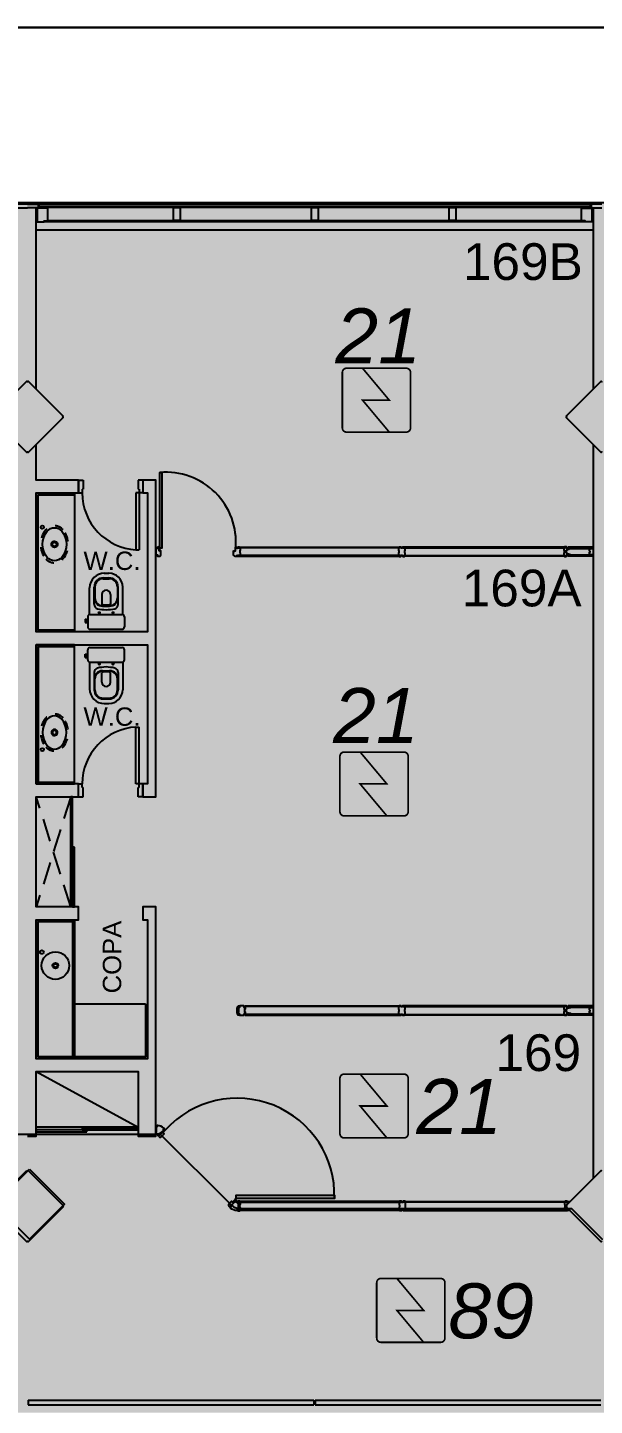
# Model space of a CAD drawing. Header units: metres. Extents: x -331 to 2982, y 362 to 2539.
# Drawn here: x 784.12 to 790.29, y 1624.64 to 1639.66 of the extents above; entities that cross this region are included whole.
import ezdxf

# ---------------------------------------------------------------- set-up
doc = ezdxf.new("R2010")
doc.units = ezdxf.units.M
for name, pattern in [('DASHED2', [0.375, 0.25, -0.125]), ('XR_BL2_3 PAV$0$CONTINUOUS', [0]), ('XR_BL2_3 PAV$0$HIDDEN', [0.375, 0.25, -0.125])]:
    doc.linetypes.add(name, pattern=pattern)
doc.layers.get('0').update_dxf_attribs({"color": 251})
doc.layers.add('_corredores', color=251, linetype='Continuous', plot=False)
doc.layers.add('_salas', color=251, linetype='Continuous', plot=False)
for name, color, linetype in [('ALV', 251, 'Continuous'), ('CX', 251, 'Continuous'), ('DET. FUMAÇA', 1, 'Continuous'), ('Detector_antigo', 84, 'Continuous'), ('Div', 251, 'Continuous'), ('Est', 251, 'Continuous'), ('Mob', 251, 'Continuous'), ('Proj', 251, 'DASHED2'), ('Texto_Salas', 251, 'Continuous'), ('vid', 251, 'Continuous')]:
    doc.layers.add(name, color=color, linetype=linetype)
doc.layers.add('Botoeira_antiga', color=74, linetype='Continuous', lineweight=30)
doc.styles.add('ARIAL', font='arial.ttf')
doc.styles.add('X3G_ENTITY_1416BAE9', font='arial.ttf', dxfattribs={"height": 0.6})
doc.styles.add('X3G_ENTITY_14227929', font='arial.ttf', dxfattribs={"height": 0.4})
doc.styles.add('X3G_ENTITY_1422792A', font='arial.ttf', dxfattribs={"height": 0.4})
doc.styles.add('X3G_ENTITY_1422792B', font='arial.ttf', dxfattribs={"height": 0.4})

# ---------------------------------------------------------------- blocks, each defined once
blk = doc.blocks.new('Detector de fumaça')
at = {"layer": 'DET. FUMAÇA', "linetype": 'Continuous', "lineweight": 15, "const_width": 0.0187}
blk.add_lwpolyline([(774.599, 539.816), (775.249, 539.816, -0.414214), (775.296, 539.769), (775.296, 539.167, -0.414214), (775.249, 539.12), (774.599, 539.12, -0.414214), (774.553, 539.167), (774.553, 539.769, -0.414214)], format="xyb", close=True, dxfattribs=at)
blk.add_lwpolyline([(774.773, 539.816), (775.064, 539.468), (774.773, 539.468), (775.064, 539.12)], dxfattribs=at)

msp = doc.modelspace()

# ---------------------------------------------------------------- hatches: boundary and pattern name
at = {"layer": '_corredores', "transparency": 33554508}
h = msp.add_hatch(color=256, dxfattribs=at)
h.dxf.hatch_style = 1
h.paths.add_polyline_path([(849.579, 1608.941), (849.579, 1612.216), (852.229, 1612.216), (852.229, 1614.651), (851.629, 1614.651), (851.629, 1624.564), (870.399, 1624.564), (870.399, 1626.4), (870.209, 1626.4), (870.209, 1626.597), (870.023, 1626.784), (866.324, 1626.785), (866.308, 1626.751), (866.204, 1626.834), (865.442, 1627.594), (864.014, 1627.594), (862.586, 1627.594), (861.776, 1626.785), (861.74, 1626.785), (861.736, 1626.784), (861.723, 1626.783), (861.705, 1626.783), (858.111, 1626.785), (857.764, 1626.438), (857.417, 1626.785), (853.824, 1626.785), (853.808, 1626.751), (853.704, 1626.834), (852.942, 1627.594), (851.514, 1627.594), (849.768, 1627.594), (849.768, 1626.834), (849.628, 1626.834), (849.628, 1629.914), (841.254, 1629.914), (841.254, 1628.074), (840.494, 1628.074), (840.494, 1627.116), (840.776, 1626.834), (840.394, 1626.452), (840.062, 1626.785), (836.454, 1626.785), (836.439, 1626.751), (836.334, 1626.834), (835.573, 1627.594), (834.144, 1627.594), (832.716, 1627.594), (831.906, 1626.785), (831.87, 1626.785), (831.867, 1626.784), (831.853, 1626.783), (831.835, 1626.783), (828.241, 1626.785), (827.894, 1626.438), (827.548, 1626.785), (823.954, 1626.785), (823.938, 1626.751), (823.834, 1626.834), (823.072, 1627.594), (821.644, 1627.594), (820.215, 1627.594), (819.405, 1626.785), (819.37, 1626.785), (819.366, 1626.784), (819.353, 1626.783), (819.335, 1626.783), (815.741, 1626.785), (815.394, 1626.438), (815.047, 1626.785), (811.454, 1626.785), (811.438, 1626.751), (811.334, 1626.834), (810.572, 1627.594), (809.144, 1627.594), (807.715, 1627.594), (806.906, 1626.785), (806.87, 1626.785), (806.866, 1626.784), (806.853, 1626.783), (806.835, 1626.783), (803.241, 1626.785), (802.894, 1626.438), (802.547, 1626.785), (798.954, 1626.785), (798.938, 1626.751), (798.834, 1626.834), (798.072, 1627.594), (796.644, 1627.594), (795.215, 1627.594), (794.406, 1626.785), (794.37, 1626.785), (794.366, 1626.784), (794.353, 1626.783), (794.335, 1626.783), (790.741, 1626.785), (790.394, 1626.438), (790.047, 1626.785), (786.454, 1626.785), (786.438, 1626.751), (786.334, 1626.834), (785.572, 1627.594), (784.144, 1627.594), (782.716, 1627.594), (781.906, 1626.785), (781.87, 1626.785), (781.866, 1626.784), (781.853, 1626.783), (781.835, 1626.783), (778.241, 1626.785), (777.894, 1626.438), (777.547, 1626.785), (773.954, 1626.785), (773.938, 1626.751), (773.834, 1626.834), (773.072, 1627.594), (771.644, 1627.594), (770.216, 1627.594), (769.406, 1626.785), (769.37, 1626.785), (769.367, 1626.784), (769.353, 1626.783), (769.335, 1626.783), (765.635, 1626.784), (765.449, 1626.597), (765.449, 1626.4), (765.259, 1626.4), (765.259, 1624.564), (770.104, 1624.564), (770.104, 1614.651), (770.414, 1614.651), (770.414, 1605.531), (765.029, 1605.531), (765.029, 1610.831), (763.829, 1610.831), (763.829, 1605.531), (755.929, 1605.531), (755.929, 1610.831), (754.829, 1610.831), (754.829, 1605.531), (746.079, 1605.531), (746.079, 1601.916), (748.449, 1601.916), (748.449, 1603.616), (748.049, 1603.616), (748.049, 1603.816), (754.474, 1603.816), (754.474, 1603.616), (754.149, 1603.616), (754.149, 1601.916), (754.474, 1601.916), (754.474, 1601.716), (754.474, 1601.191), (757.974, 1601.191), (757.974, 1603.591), (757.974, 1603.791), (768.029, 1603.791), (768.029, 1603.771), (768.834, 1603.771), (768.834, 1595.811), (768.004, 1595.811), (768.004, 1595.791), (762.364, 1595.791), (762.364, 1590.581), (754.174, 1590.581), (754.174, 1593.066), (752.499, 1593.066), (752.499, 1560.541), (752.299, 1560.541), (752.299, 1561.441), (751.199, 1561.441), (751.199, 1558.116), (752.299, 1558.116), (752.299, 1559.116), (752.499, 1559.116), (752.499, 1557.116), (755.419, 1557.116), (755.419, 1558.966), (753.924, 1558.966), (753.924, 1563.441), (754.189, 1563.441), (754.189, 1587.651), (760.824, 1587.651), (760.824, 1587.741), (768.929, 1587.741), (768.929, 1563.841), (770.329, 1563.841), (770.329, 1587.741), (771.929, 1587.741), (773.029, 1587.741), (775.879, 1587.741), (775.879, 1586.641), (777.179, 1586.641), (777.179, 1587.741), (788.779, 1587.741), (788.779, 1586.641), (790.079, 1586.641), (790.079, 1587.741), (802.329, 1587.741), (804.029, 1587.741), (844.979, 1587.741), (844.979, 1587.916), (845.279, 1587.916), (845.279, 1587.563), (845.279, 1563.241), (806.429, 1563.241), (806.429, 1563.441), (806.629, 1563.441), (806.629, 1565.791), (806.229, 1565.791), (806.229, 1585.191), (806.629, 1585.191), (806.629, 1587.541), (803.039, 1587.541), (803.039, 1576.841), (798.689, 1576.841), (796.094, 1576.841, -0.496898), (794.36, 1575.527), (793.559, 1573.063), (798.509, 1571.449), (798.509, 1560.721), (794.829, 1560.721), (794.829, 1560.541), (794.829, 1557.551), (801.129, 1557.551), (801.129, 1556.451), (802.329, 1556.451), (802.329, 1557.551), (805.229, 1557.551), (805.229, 1556.451), (806.429, 1556.451), (806.429, 1560.691), (845.279, 1560.691), (845.279, 1555.997), (846.404, 1555.997), (846.404, 1556.891), (846.054, 1556.891), (846.054, 1556.991), (846.454, 1556.991), (846.454, 1560.691), (849.204, 1560.691), (849.204, 1556.991), (849.604, 1556.991), (849.604, 1556.891), (849.254, 1556.891), (849.254, 1555.997), (850.479, 1555.997), (850.479, 1563.241), (849.579, 1563.241), (849.579, 1572.291), (849.579, 1575.941), (849.579, 1587.563), (849.579, 1588.141), (849.679, 1588.141), (849.679, 1587.991), (866.719, 1587.991), (870.339, 1587.991), (870.339, 1595.791), (866.429, 1595.791), (866.429, 1595.721), (852.429, 1595.721), (852.429, 1590.391), (849.579, 1590.391)])
h.paths.add_polyline_path([(845.139, 1595.841), (845.279, 1595.841), (845.279, 1590.341), (839.679, 1590.341), (775.879, 1590.341), (773.004, 1590.341), (773.004, 1595.811), (771.774, 1595.811), (771.774, 1603.766), (773.119, 1603.766), (773.119, 1603.821), (845.139, 1603.821)], flags=16)
h.paths.add_polyline_path([(846.026, 1605.531), (845.019, 1605.531), (845.019, 1609.931), (845.029, 1610.831), (843.829, 1610.831), (843.829, 1605.531), (835.029, 1605.531), (835.029, 1610.831), (833.829, 1610.831), (833.829, 1605.531), (825.029, 1605.531), (825.029, 1610.831), (823.829, 1610.831), (823.829, 1605.531), (815.029, 1605.531), (815.029, 1610.831), (813.829, 1610.831), (813.829, 1605.531), (805.029, 1605.531), (805.029, 1610.831), (803.829, 1610.831), (803.829, 1605.531), (795.029, 1605.531), (795.029, 1610.831), (793.829, 1610.831), (793.829, 1605.531), (785.029, 1605.531), (785.029, 1610.831), (783.829, 1610.831), (783.829, 1605.531), (775.029, 1605.531), (775.029, 1610.831), (773.999, 1610.831), (773.999, 1605.531), (773.214, 1605.531), (773.214, 1614.651), (773.144, 1614.651), (773.144, 1620.131), (775.164, 1620.131), (775.164, 1622.051), (773.644, 1622.051), (773.644, 1621.631), (773.184, 1621.631), (773.184, 1624.564), (845.949, 1624.563), (845.949, 1621.631), (845.489, 1621.631), (845.489, 1622.051), (843.989, 1622.051), (843.989, 1621.631), (843.969, 1620.131), (845.949, 1620.131), (845.949, 1614.651), (846.026, 1614.651)], flags=16)
h.paths.add_polyline_path([(865.19, 1593.806, -2.788173), (864.407, 1590.628), (864.569, 1590.706), (864.758, 1590.381), (866.058, 1591.278, -0.450063), (866.35, 1592.463), (865.616, 1593.862), (865.298, 1593.662)], flags=16)
h.paths.add_polyline_path([(845.264, 1626.452), (844.882, 1626.834), (845.264, 1627.216), (845.646, 1626.834)], flags=16)
h.paths.add_polyline_path([(851.514, 1626.452), (851.132, 1626.834), (851.514, 1627.216), (851.896, 1626.834)], flags=16)
h.paths.add_polyline_path([(834.144, 1626.452), (833.762, 1626.834), (834.144, 1627.216), (834.526, 1626.834)], flags=16)
h.paths.add_polyline_path([(864.014, 1626.452), (863.632, 1626.834), (864.014, 1627.216), (864.396, 1626.834)], flags=16)
h.paths.add_polyline_path([(821.644, 1626.452), (821.262, 1626.834), (821.644, 1627.216), (822.026, 1626.834)], flags=16)
h.paths.add_polyline_path([(809.526, 1626.834), (809.144, 1626.452), (808.762, 1626.834), (809.144, 1627.216)], flags=16)
h.paths.add_polyline_path([(797.026, 1626.834), (796.644, 1626.452), (796.262, 1626.834), (796.644, 1627.216)], flags=16)
h.paths.add_polyline_path([(784.526, 1626.834), (784.144, 1626.452), (783.762, 1626.834), (784.144, 1627.216)], flags=16)
h.paths.add_polyline_path([(772.026, 1626.834), (771.644, 1626.452), (771.262, 1626.834), (771.644, 1627.216)], flags=16)
h.paths.add_polyline_path([(767.575, 1593.944), (767.428, 1593.841), (767.223, 1594.085), (766.329, 1593.191, -0.414214), (766.329, 1592.392), (767.223, 1591.497), (767.428, 1591.741), (767.575, 1591.638, -3.171595)], flags=16)
at = {"layer": '_salas', "transparency": 33554559}
h = msp.add_hatch(color=256, dxfattribs=at)
h.dxf.hatch_style = 1
h.paths.add_polyline_path([(870.379, 1637.729), (851.629, 1637.729), (851.629, 1639.284), (851.299, 1639.284), (851.299, 1637.729), (840.564, 1637.729), (840.564, 1639.284), (840.234, 1639.284), (840.234, 1637.729), (765.239, 1637.729), (765.239, 1626.38), (765.429, 1626.38), (765.429, 1626.577), (765.615, 1626.764), (769.35, 1626.765), (769.383, 1626.773), (769.434, 1626.814), (770.192, 1627.57), (770.205, 1627.583), (770.229, 1627.574), (771.624, 1627.574), (773.019, 1627.574), (773.043, 1627.583), (773.056, 1627.57), (773.814, 1626.814), (773.866, 1626.773), (773.898, 1626.765), (777.527, 1626.765), (777.867, 1626.425), (777.881, 1626.425), (778.221, 1626.765), (781.85, 1626.765), (781.882, 1626.773), (781.934, 1626.814), (782.692, 1627.57), (782.705, 1627.583), (782.729, 1627.574), (784.124, 1627.574), (785.519, 1627.574), (785.543, 1627.583), (785.556, 1627.57), (786.314, 1626.814), (786.365, 1626.773), (786.398, 1626.765), (790.027, 1626.765), (790.367, 1626.425), (790.374, 1626.432), (790.721, 1626.765), (794.35, 1626.765), (794.382, 1626.773), (794.434, 1626.814), (795.191, 1627.57), (795.205, 1627.583), (795.229, 1627.574), (796.624, 1627.574), (798.019, 1627.574), (798.043, 1627.583), (798.056, 1627.57), (798.814, 1626.814), (798.865, 1626.773), (798.898, 1626.765), (802.527, 1626.765), (802.867, 1626.425), (802.874, 1626.432), (803.221, 1626.765), (806.85, 1626.765), (806.882, 1626.773), (806.934, 1626.814), (807.691, 1627.57), (807.705, 1627.583), (807.729, 1627.574), (809.124, 1627.574), (810.519, 1627.574), (810.543, 1627.583), (810.556, 1627.57), (811.314, 1626.814), (811.365, 1626.773), (811.398, 1626.765), (815.027, 1626.765), (815.367, 1626.425), (815.374, 1626.432), (815.721, 1626.765), (819.35, 1626.765), (819.382, 1626.773), (819.434, 1626.814), (820.191, 1627.57), (820.204, 1627.583), (820.229, 1627.574), (821.624, 1627.574), (823.019, 1627.574), (823.043, 1627.583), (823.056, 1627.57), (823.814, 1626.814), (823.865, 1626.773), (823.898, 1626.765), (827.528, 1626.765), (827.867, 1626.425), (827.874, 1626.432), (828.221, 1626.765), (831.85, 1626.765), (831.883, 1626.773), (831.935, 1626.814), (832.692, 1627.57), (832.705, 1627.583), (832.729, 1627.574), (834.124, 1627.574), (835.519, 1627.574), (835.544, 1627.583), (835.557, 1627.57), (836.314, 1626.814), (836.366, 1626.773), (836.398, 1626.765), (840.042, 1626.765), (840.374, 1626.432), (840.756, 1626.814), (840.474, 1627.096), (840.474, 1628.054), (841.234, 1628.054), (841.234, 1629.894), (849.608, 1629.894), (849.608, 1626.814), (849.748, 1626.814), (849.748, 1627.574), (851.494, 1627.574), (852.889, 1627.574), (852.913, 1627.583), (852.926, 1627.57), (853.684, 1626.814), (853.736, 1626.773), (853.768, 1626.765), (857.397, 1626.765), (857.737, 1626.425), (857.744, 1626.432), (858.091, 1626.765), (861.72, 1626.765), (861.752, 1626.773), (861.804, 1626.814), (862.562, 1627.57), (862.575, 1627.583), (862.599, 1627.574), (863.994, 1627.574), (865.389, 1627.574), (865.413, 1627.583), (865.426, 1627.57), (866.184, 1626.814), (866.235, 1626.773), (866.268, 1626.765), (870.003, 1626.764), (870.189, 1626.577), (870.189, 1626.38), (870.379, 1626.38), (870.379, 1626.38)])
h = msp.add_hatch(color=256, dxfattribs=at)
h.dxf.hatch_style = 1
h.paths.add_polyline_path([(870.399, 1637.749), (851.649, 1637.749), (851.649, 1639.304), (851.319, 1639.304), (851.319, 1637.749), (840.584, 1637.749), (840.584, 1639.304), (840.254, 1639.304), (840.254, 1637.749), (765.259, 1637.749), (765.259, 1626.4), (765.449, 1626.4), (765.449, 1626.597), (765.635, 1626.784), (769.37, 1626.785), (769.403, 1626.793), (769.454, 1626.834), (770.212, 1627.59), (770.225, 1627.603), (770.249, 1627.594), (771.644, 1627.594), (773.039, 1627.594), (773.063, 1627.603), (773.076, 1627.59), (773.834, 1626.834), (773.886, 1626.793), (773.918, 1626.785), (777.547, 1626.785), (777.887, 1626.445), (777.894, 1626.452), (778.241, 1626.785), (781.87, 1626.785), (781.902, 1626.793), (781.954, 1626.834), (782.712, 1627.59), (782.725, 1627.603), (782.749, 1627.594), (784.144, 1627.594), (785.539, 1627.594), (785.563, 1627.603), (785.576, 1627.59), (786.334, 1626.834), (786.385, 1626.793), (786.418, 1626.785), (790.047, 1626.785), (790.387, 1626.445), (790.394, 1626.452), (790.741, 1626.785), (794.37, 1626.785), (794.402, 1626.793), (794.454, 1626.834), (795.211, 1627.59), (795.225, 1627.603), (795.249, 1627.594), (796.644, 1627.594), (798.039, 1627.594), (798.063, 1627.603), (798.076, 1627.59), (798.834, 1626.834), (798.885, 1626.793), (798.918, 1626.785), (802.547, 1626.785), (802.887, 1626.445), (802.894, 1626.452), (803.241, 1626.785), (806.87, 1626.785), (806.902, 1626.793), (806.954, 1626.834), (807.711, 1627.59), (807.725, 1627.603), (807.749, 1627.594), (809.144, 1627.594), (810.539, 1627.594), (810.563, 1627.603), (810.576, 1627.59), (811.334, 1626.834), (811.385, 1626.793), (811.418, 1626.785), (815.047, 1626.785), (815.387, 1626.445), (815.394, 1626.452), (815.741, 1626.785), (819.37, 1626.785), (819.402, 1626.793), (819.454, 1626.834), (820.211, 1627.59), (820.224, 1627.603), (820.249, 1627.594), (821.644, 1627.594), (823.039, 1627.594), (823.063, 1627.603), (823.076, 1627.59), (823.834, 1626.834), (823.885, 1626.793), (823.918, 1626.785), (827.548, 1626.785), (827.887, 1626.445), (827.894, 1626.452), (828.241, 1626.785), (831.87, 1626.785), (831.903, 1626.793), (831.955, 1626.834), (832.712, 1627.59), (832.725, 1627.603), (832.749, 1627.594), (834.144, 1627.594), (835.539, 1627.594), (835.564, 1627.603), (835.577, 1627.59), (836.334, 1626.834), (836.386, 1626.793), (836.418, 1626.785), (840.062, 1626.785), (840.394, 1626.452), (840.776, 1626.834), (840.494, 1627.116), (840.494, 1628.074), (841.254, 1628.074), (841.254, 1629.914), (849.628, 1629.914), (849.628, 1626.834), (849.768, 1626.834), (849.768, 1627.594), (851.514, 1627.594), (852.909, 1627.594), (852.933, 1627.603), (852.946, 1627.59), (853.704, 1626.834), (853.756, 1626.793), (853.788, 1626.785), (857.417, 1626.785), (857.757, 1626.445), (857.764, 1626.452), (858.111, 1626.785), (861.74, 1626.785), (861.772, 1626.793), (861.824, 1626.834), (862.582, 1627.59), (862.595, 1627.603), (862.619, 1627.594), (864.014, 1627.594), (865.409, 1627.594), (865.433, 1627.603), (865.446, 1627.59), (866.204, 1626.834), (866.255, 1626.793), (866.288, 1626.785), (870.023, 1626.784), (870.209, 1626.597), (870.209, 1626.4), (870.399, 1626.4), (870.399, 1626.4)])
h = msp.add_hatch(color=256, dxfattribs=at)
h.dxf.hatch_style = 1
h.paths.add_polyline_path([(771.624, 1626.432), (772.006, 1626.814), (771.624, 1627.196), (771.242, 1626.814)])
h.paths.add_polyline_path([(784.506, 1626.814), (784.124, 1627.196), (783.742, 1626.814), (784.124, 1626.432)])
h = msp.add_hatch(color=256, dxfattribs=at)
h.dxf.hatch_style = 1
h.paths.add_polyline_path([(771.644, 1626.452), (772.026, 1626.834), (771.644, 1627.216), (771.262, 1626.834)])
h.paths.add_polyline_path([(784.526, 1626.834), (784.144, 1627.216), (783.762, 1626.834), (784.144, 1626.452)])

# ---------------------------------------------------------------- linework, layer by layer
at = {"color": 251, "true_color": 0x606060}
for points in [[(765.259, 1637.749), (840.254, 1637.749)], [(790.387, 1626.445), (790.047, 1626.785), (786.454, 1626.785), (786.453, 1626.783), (786.435, 1626.783), (786.421, 1626.784), (786.385, 1626.793), (786.334, 1626.834), (785.576, 1627.59), (785.563, 1627.603), (785.539, 1627.594), (784.144, 1627.594), (782.749, 1627.594)]]:
    msp.add_lwpolyline(points, dxfattribs=at)
at = {"color": 251}
msp.add_lwpolyline([(784.144, 1627.216), (784.526, 1626.834), (784.144, 1626.452), (783.762, 1626.834)], close=True, dxfattribs=at)
msp.add_lwpolyline([(784.144, 1627.216), (784.526, 1626.834), (784.144, 1626.452), (783.762, 1626.834)], close=True, dxfattribs=at)
at = {"layer": 'ALV'}
for p, q in [((790.279, 1637.689), (790.279, 1635.715)), ((790.279, 1635.113), (790.279, 1627.115))]:
    msp.add_line(p, q, dxfattribs=at)
for points in [[(784.219, 1635.715), (784.219, 1637.689), (784.124, 1637.689)], [(784.124, 1627.574), (784.219, 1627.574), (784.219, 1628.279), (785.329, 1628.279), (785.329, 1627.574), (785.519, 1627.574), (785.519, 1630.074), (785.379, 1630.074), (785.379, 1629.934), (785.429, 1629.934), (785.429, 1628.419), (784.219, 1628.419), (784.219, 1629.934), (784.679, 1629.934), (784.679, 1630.074), (784.219, 1630.074), (784.219, 1631.274), (784.679, 1631.274), (784.679, 1631.414), (784.219, 1631.414), (784.219, 1632.929), (785.429, 1632.929), (785.429, 1631.414), (785.379, 1631.414), (785.379, 1631.274), (785.519, 1631.274), (785.519, 1634.724), (785.379, 1634.724), (785.379, 1634.584), (785.429, 1634.584), (785.429, 1633.069), (784.219, 1633.069), (784.219, 1634.584), (784.679, 1634.584), (784.679, 1634.724), (784.219, 1634.724), (784.219, 1635.113)]]:
    msp.add_lwpolyline(points, dxfattribs=at)
at = {"layer": 'Botoeira_antiga'}
msp.add_lwpolyline([(873.426, 1619.615), (873.438, 1638.755, 0.414214), (872.538, 1639.655), (763.393, 1639.655, 0.414214), (762.493, 1638.755), (762.48, 1619.615, 0.414214), (763.38, 1618.715), (872.526, 1618.715, 0.414214)], format="xyb", close=True, dxfattribs=at)
at = {"layer": 'CX', "linetype": 'ByBlock', "ltscale": 0.1}
for p, q in [((784.124, 1637.729), (784.009, 1637.729)), ((784.124, 1637.729), (784.239, 1637.729)), ((784.239, 1637.729), (784.239, 1637.689)), ((784.239, 1637.714), (784.259, 1637.714)), ((784.259, 1637.714), (784.259, 1637.688)), ((790.259, 1637.714), (790.239, 1637.714)), ((790.239, 1637.714), (790.239, 1637.688)), ((790.374, 1637.729), (790.259, 1637.729)), ((790.259, 1637.729), (790.259, 1637.689)), ((784.009, 1637.689), (784.124, 1637.689)), ((784.239, 1637.689), (784.124, 1637.689)), ((790.259, 1637.689), (790.374, 1637.689))]:
    msp.add_line(p, q, dxfattribs=at)
at = {"layer": 'CX', "color": 251, "true_color": 0x606060}
for p, q in [((784.239, 1637.729), (790.259, 1637.729)), ((790.279, 1637.449), (784.219, 1637.449))]:
    msp.add_line(p, q, dxfattribs=at)
at = {"layer": 'CX'}
for p, q in [((784.229, 1637.685), (784.229, 1637.539)), ((784.229, 1637.539), (784.229, 1637.685)), ((790.269, 1637.539), (790.269, 1637.685)), ((790.269, 1637.685), (790.269, 1637.539)), ((784.679, 1634.724), (784.729, 1634.724)), ((784.679, 1634.724), (784.679, 1634.584)), ((784.729, 1634.724), (784.729, 1634.624)), ((785.379, 1634.724), (785.329, 1634.724)), ((785.329, 1634.724), (785.329, 1634.624)), ((785.379, 1634.724), (785.379, 1634.584)), ((784.679, 1634.584), (784.719, 1634.584)), ((784.719, 1634.624), (784.719, 1634.584)), ((784.719, 1634.624), (784.729, 1634.624)), ((785.339, 1634.584), (785.304, 1634.584)), ((785.304, 1634.584), (785.304, 1633.965)), ((785.339, 1634.624), (785.329, 1634.624)), ((785.339, 1634.624), (785.339, 1634.584)), ((785.379, 1634.584), (785.339, 1634.584)), ((785.339, 1634.584), (785.339, 1633.965)), ((785.304, 1633.965), (785.339, 1633.965)), ((785.304, 1631.414), (785.304, 1632.033)), ((785.304, 1632.033), (785.339, 1632.033)), ((785.339, 1631.414), (785.339, 1632.033)), ((784.679, 1631.274), (784.679, 1631.414)), ((784.679, 1631.414), (784.719, 1631.414)), ((784.719, 1631.374), (784.719, 1631.414)), ((785.339, 1631.414), (785.304, 1631.414)), ((785.339, 1631.374), (785.339, 1631.414)), ((785.379, 1631.414), (785.339, 1631.414)), ((785.379, 1631.274), (785.379, 1631.414)), ((784.679, 1631.274), (784.729, 1631.274)), ((784.719, 1631.374), (784.729, 1631.374)), ((784.729, 1631.274), (784.729, 1631.374)), ((785.329, 1631.274), (785.329, 1631.374)), ((785.339, 1631.374), (785.329, 1631.374)), ((785.379, 1631.274), (785.329, 1631.274))]:
    msp.add_line(p, q, dxfattribs=at)
for points in [[(784.344, 1637.688), (784.265, 1637.688), (784.229, 1637.688), (784.229, 1637.539), (784.259, 1637.539), (784.259, 1637.54), (784.304, 1637.54), (784.304, 1637.55), (784.344, 1637.55)], [(785.789, 1637.689), (785.709, 1637.689), (785.709, 1637.555), (785.789, 1637.555)], [(787.289, 1637.689), (787.209, 1637.689), (787.209, 1637.555), (787.289, 1637.555)], [(788.789, 1637.689), (788.709, 1637.689), (788.709, 1637.555), (788.789, 1637.555)], [(790.154, 1637.688), (790.233, 1637.688), (790.269, 1637.688), (790.269, 1637.539), (790.239, 1637.539), (790.239, 1637.54), (790.194, 1637.54), (790.194, 1637.55), (790.154, 1637.55)], [(785.584, 1634.808), (785.584, 1633.983), (785.564, 1633.983), (785.564, 1634.808)], [(784.769, 1627.624), (784.769, 1627.644), (784.219, 1627.644), (784.219, 1627.624)], [(785.329, 1627.644), (785.329, 1627.664), (784.719, 1627.664), (784.719, 1627.644)], [(786.394, 1626.895), (786.394, 1626.933), (787.464, 1626.933), (787.464, 1626.895)]]:
    msp.add_lwpolyline(points, close=True, dxfattribs=at)
at = {"layer": 'CX', "linetype": 'Continuous'}
msp.add_lwpolyline([(785.556, 1633.992, 0.414214), (785.554, 1633.994), (785.542, 1633.994, 0.414214), (785.537, 1633.989), (785.537, 1633.979), (785.519, 1633.979), (785.519, 1633.913), (785.519, 1633.909), (785.537, 1633.909), (785.537, 1633.899, 0.422579), (785.541, 1633.894), (785.56, 1633.894, 0.414214), (785.576, 1633.911), (785.576, 1633.951, 0.414214), (785.574, 1633.953), (785.567, 1633.953), (785.568, 1633.951), (785.562, 1633.951), (785.564, 1633.953), (785.556, 1633.953), (785.556, 1633.965), (785.555, 1633.965), (785.555, 1633.966), (785.558, 1633.966), (785.558, 1633.977), (785.559, 1633.978), (785.559, 1633.964), (785.561, 1633.964), (785.561, 1633.994), (785.563, 1633.994), (785.563, 1633.996, 3.099483), (785.556, 1633.995, -0.294496), (785.557, 1633.993), (785.557, 1633.981), (785.555, 1633.981), (785.555, 1633.981), (785.556, 1633.981), (785.556, 1633.992)], format="xyb", close=True, dxfattribs=at)
at = {"layer": 'CX'}
for points in [[(786.407, 1633.9), (786.407, 1633.907), (786.406, 1633.907), (786.406, 1633.898, -0.422579), (786.401, 1633.893), (786.383, 1633.893, -0.414214), (786.366, 1633.909), (786.366, 1633.951, -0.414214), (786.368, 1633.953), (786.376, 1633.953), (786.374, 1633.951), (786.38, 1633.951), (786.379, 1633.953), (786.386, 1633.953), (786.386, 1633.993, -0.414214), (786.388, 1633.995), (786.401, 1633.995, -0.414214), (786.406, 1633.99), (786.406, 1633.979), (786.407, 1633.979), (786.407, 1633.989, -0.439162), (786.413, 1633.995), (786.431, 1633.995, -0.414214), (786.432, 1633.994), (786.432, 1633.994), (786.417, 1633.994), (786.417, 1633.987), (786.432, 1633.987, -0.322891), (786.438, 1633.981), (786.438, 1633.961, -0.13729), (786.437, 1633.958), (786.436, 1633.956, 0.13729), (786.435, 1633.953), (786.435, 1633.944), (786.435, 1633.935, 0.13729), (786.436, 1633.933), (786.437, 1633.93, -0.13729), (786.438, 1633.928), (786.438, 1633.907, -0.322891), (786.432, 1633.902), (786.417, 1633.902), (786.417, 1633.895), (786.432, 1633.895), (786.432, 1633.894, -0.414214), (786.431, 1633.893), (786.413, 1633.893, -0.439162)], [(788.2, 1633.986), (788.196, 1633.986, 0.414214), (788.193, 1633.983), (788.193, 1633.989, 0.439162), (788.187, 1633.995), (788.169, 1633.995, 0.414214), (788.168, 1633.994), (788.168, 1633.994), (788.183, 1633.994), (788.183, 1633.987), (788.168, 1633.987, 0.322891), (788.163, 1633.981), (788.163, 1633.961, 0.13729), (788.163, 1633.958), (788.165, 1633.956, -0.13729), (788.166, 1633.953), (788.166, 1633.944), (788.166, 1633.935, -0.13729), (788.165, 1633.933), (788.163, 1633.93, 0.13729), (788.163, 1633.928), (788.163, 1633.907, 0.322891), (788.168, 1633.902), (788.183, 1633.902), (788.183, 1633.895), (788.168, 1633.895), (788.168, 1633.894, 0.414214), (788.169, 1633.893), (788.187, 1633.893, 0.439162), (788.193, 1633.9), (788.193, 1633.905, 0.414214), (788.196, 1633.902), (788.2, 1633.902, 0.414214), (788.203, 1633.905), (788.203, 1633.9, 0.439162), (788.209, 1633.893), (788.227, 1633.893, 0.414214), (788.228, 1633.894), (788.228, 1633.895), (788.213, 1633.895), (788.213, 1633.902), (788.228, 1633.902, 0.322891), (788.234, 1633.907), (788.234, 1633.928, 0.13729), (788.233, 1633.93), (788.231, 1633.933, -0.13729), (788.231, 1633.935), (788.231, 1633.944), (788.231, 1633.953, -0.13729), (788.231, 1633.956), (788.233, 1633.958, 0.13729), (788.234, 1633.961), (788.234, 1633.981, 0.322891), (788.228, 1633.987), (788.213, 1633.987), (788.213, 1633.994), (788.228, 1633.994), (788.228, 1633.994, 0.414214), (788.227, 1633.995), (788.209, 1633.995, 0.439162), (788.203, 1633.989), (788.203, 1633.983, 0.414214)], [(790.24, 1633.956), (790.242, 1633.967, -0.194954), (790.243, 1633.968), (790.244, 1633.969, 0.387702), (790.245, 1633.972), (790.244, 1633.975), (790.244, 1633.975), (790.246, 1633.971), (790.247, 1633.971), (790.247, 1633.978), (790.235, 1633.978), (790.235, 1633.979), (790.279, 1633.979), (790.279, 1633.909), (790.235, 1633.909), (790.235, 1633.911), (790.247, 1633.911), (790.247, 1633.917), (790.246, 1633.918), (790.244, 1633.914), (790.244, 1633.914), (790.245, 1633.917, 0.387702), (790.244, 1633.92), (790.243, 1633.921, -0.194954), (790.242, 1633.922), (790.24, 1633.932, -0.268551), (790.241, 1633.937), (790.249, 1633.942), (790.249, 1633.946), (790.241, 1633.952, -0.268551)], [(786.42, 1628.893, -0.32019), (786.411, 1628.9, 0.002744), (786.408, 1628.911, -0.332744), (786.408, 1628.912, 0.702025), (786.407, 1628.916, -0.317833), (786.406, 1628.917, -0.05088), (786.404, 1628.944, -0.05088), (786.406, 1628.972, -0.317833), (786.407, 1628.973, 0.702025), (786.408, 1628.977, -0.332744), (786.408, 1628.978, 0.002744), (786.411, 1628.989, -0.32019), (786.42, 1628.995), (786.423, 1628.995, -0.414214), (786.428, 1628.99), (786.428, 1628.979), (786.415, 1628.979), (786.415, 1628.962, 0.414214), (786.415, 1628.962), (786.416, 1628.962), (786.416, 1628.963, -0.414214), (786.418, 1628.965), (786.42, 1628.965), (786.42, 1628.924), (786.418, 1628.924, -0.414214), (786.416, 1628.926), (786.416, 1628.927), (786.415, 1628.927, 0.414214), (786.415, 1628.926), (786.415, 1628.909), (786.428, 1628.909), (786.428, 1628.898, -0.414214), (786.423, 1628.893)], [(786.493, 1628.965), (786.493, 1628.962), (786.494, 1628.962, 0.414214), (786.495, 1628.962), (786.495, 1628.979), (786.48, 1628.979), (786.48, 1628.99, 0.414214), (786.475, 1628.995), (786.435, 1628.995, 0.414214), (786.43, 1628.99), (786.43, 1628.979), (786.415, 1628.979), (786.415, 1628.962, 0.414214), (786.415, 1628.962), (786.416, 1628.962), (786.416, 1628.963, -0.414214), (786.418, 1628.965), (786.42, 1628.965), (786.42, 1628.924), (786.418, 1628.924, -0.414214), (786.416, 1628.926), (786.416, 1628.927), (786.415, 1628.927, 0.414214), (786.415, 1628.926), (786.415, 1628.909), (786.43, 1628.909), (786.43, 1628.898, 0.414214), (786.435, 1628.893), (786.455, 1628.893), (786.475, 1628.893, 0.414214), (786.48, 1628.898), (786.48, 1628.909), (786.495, 1628.909), (786.495, 1628.926, 0.414214), (786.494, 1628.927), (786.493, 1628.927), (786.493, 1628.924), (786.49, 1628.924), (786.49, 1628.965)], [(788.2, 1628.986), (788.196, 1628.986, 0.414214), (788.193, 1628.983), (788.193, 1628.989, 0.439162), (788.187, 1628.995), (788.169, 1628.995, 0.414214), (788.168, 1628.994), (788.168, 1628.994), (788.183, 1628.994), (788.183, 1628.987), (788.168, 1628.987, 0.322891), (788.163, 1628.981), (788.163, 1628.961, 0.13729), (788.163, 1628.958), (788.165, 1628.956, -0.13729), (788.166, 1628.953), (788.166, 1628.944), (788.166, 1628.935, -0.13729), (788.165, 1628.933), (788.163, 1628.93, 0.13729), (788.163, 1628.928), (788.163, 1628.907, 0.322891), (788.168, 1628.902), (788.183, 1628.902), (788.183, 1628.895), (788.168, 1628.895), (788.168, 1628.894, 0.414214), (788.169, 1628.893), (788.187, 1628.893, 0.439162), (788.193, 1628.9), (788.193, 1628.905, 0.414214), (788.196, 1628.902), (788.2, 1628.902, 0.414214), (788.203, 1628.905), (788.203, 1628.9, 0.439162), (788.209, 1628.893), (788.227, 1628.893, 0.414214), (788.228, 1628.894), (788.228, 1628.895), (788.213, 1628.895), (788.213, 1628.902), (788.228, 1628.902, 0.322891), (788.234, 1628.907), (788.234, 1628.928, 0.13729), (788.233, 1628.93), (788.231, 1628.933, -0.13729), (788.231, 1628.935), (788.231, 1628.944), (788.231, 1628.953, -0.13729), (788.231, 1628.956), (788.233, 1628.958, 0.13729), (788.234, 1628.961), (788.234, 1628.981, 0.322891), (788.228, 1628.987), (788.213, 1628.987), (788.213, 1628.994), (788.228, 1628.994), (788.228, 1628.994, 0.414214), (788.227, 1628.995), (788.209, 1628.995, 0.439162), (788.203, 1628.989), (788.203, 1628.983, 0.414214)], [(790.24, 1628.956), (790.242, 1628.967, -0.194954), (790.243, 1628.968), (790.244, 1628.969, 0.387702), (790.245, 1628.972), (790.244, 1628.975), (790.244, 1628.975), (790.246, 1628.971), (790.247, 1628.971), (790.247, 1628.978), (790.235, 1628.978), (790.235, 1628.979), (790.279, 1628.979), (790.279, 1628.909), (790.235, 1628.909), (790.235, 1628.911), (790.247, 1628.911), (790.247, 1628.917), (790.246, 1628.918), (790.244, 1628.914), (790.244, 1628.914), (790.245, 1628.917, 0.387702), (790.244, 1628.92), (790.243, 1628.921, -0.194954), (790.242, 1628.922), (790.24, 1628.932, -0.268551), (790.241, 1628.937), (790.249, 1628.942), (790.249, 1628.946), (790.241, 1628.952, -0.268551)], [(785.519, 1627.659, 0.414214), (785.52, 1627.658), (785.521, 1627.658), (785.521, 1627.659, -0.414214), (785.523, 1627.661), (785.524, 1627.661), (785.524, 1627.641), (785.524, 1627.621), (785.523, 1627.621, -0.414214), (785.521, 1627.622), (785.521, 1627.623), (785.52, 1627.623, 0.414214), (785.519, 1627.623), (785.519, 1627.606), (785.534, 1627.606), (785.534, 1627.595, 0.668179), (785.543, 1627.591), (785.551, 1627.599), (785.561, 1627.589), (785.573, 1627.601, 0.414214), (785.573, 1627.601), (785.573, 1627.602), (785.572, 1627.601, -0.414214), (785.569, 1627.601), (785.568, 1627.603), (785.597, 1627.631), (785.598, 1627.63, -0.414214), (785.598, 1627.627), (785.597, 1627.627), (785.598, 1627.626, 0.414214), (785.599, 1627.626), (785.611, 1627.638), (785.6, 1627.649), (785.608, 1627.657, 0.441105), (785.608, 1627.664, 0.152372), (785.54, 1627.692, 0.441105), (785.534, 1627.687), (785.534, 1627.676), (785.519, 1627.676)], [(786.39, 1626.857), (786.397, 1626.864, 0.414214), (786.397, 1626.871), (786.388, 1626.88, 0.414214), (786.386, 1626.88), (786.378, 1626.872), (786.379, 1626.871), (786.378, 1626.871), (786.377, 1626.872), (786.377, 1626.872), (786.386, 1626.881, -0.294496), (786.388, 1626.882, 3.099483), (786.384, 1626.888), (786.382, 1626.886), (786.383, 1626.885), (786.362, 1626.864), (786.364, 1626.862), (786.374, 1626.872), (786.374, 1626.871), (786.365, 1626.863), (786.367, 1626.86), (786.367, 1626.86), (786.366, 1626.861), (786.358, 1626.853), (786.353, 1626.858), (786.352, 1626.855), (786.348, 1626.86), (786.351, 1626.86), (786.345, 1626.866, 0.414214), (786.342, 1626.866), (786.314, 1626.837, 0.414214), (786.314, 1626.814), (786.327, 1626.8, 0.422579), (786.334, 1626.801), (786.341, 1626.808), (786.331, 1626.818), (786.343, 1626.83, -0.414214), (786.343, 1626.83), (786.344, 1626.829), (786.343, 1626.829, 0.414214), (786.343, 1626.826), (786.344, 1626.825), (786.373, 1626.854), (786.372, 1626.855, 0.414214), (786.369, 1626.855), (786.369, 1626.854), (786.368, 1626.855, -0.414214), (786.368, 1626.855), (786.38, 1626.868)], [(786.422, 1626.78), (786.407, 1626.78), (786.407, 1626.769, -0.440902), (786.401, 1626.764, -0.152386), (786.334, 1626.792, -0.440902), (786.333, 1626.8), (786.341, 1626.807), (786.331, 1626.818), (786.343, 1626.83, -0.414214), (786.343, 1626.83), (786.344, 1626.829), (786.343, 1626.829, 0.414214), (786.343, 1626.826), (786.344, 1626.825), (786.373, 1626.854), (786.372, 1626.855, 0.414214), (786.369, 1626.855), (786.369, 1626.854), (786.368, 1626.855, -0.414214), (786.368, 1626.855), (786.38, 1626.868), (786.391, 1626.857), (786.398, 1626.865, -0.668179), (786.407, 1626.861), (786.407, 1626.85), (786.422, 1626.85), (786.422, 1626.833, -0.414214), (786.421, 1626.833), (786.42, 1626.833), (786.42, 1626.834, 0.414214), (786.419, 1626.835), (786.417, 1626.835), (786.417, 1626.815), (786.417, 1626.795), (786.419, 1626.795, 0.414214), (786.42, 1626.797), (786.42, 1626.798), (786.421, 1626.798, -0.414214), (786.422, 1626.797)], [(786.44, 1626.798, 0.13729), (786.439, 1626.801), (786.437, 1626.804, -0.13729), (786.436, 1626.806), (786.436, 1626.815), (786.436, 1626.824, -0.13729), (786.437, 1626.827), (786.439, 1626.829, 0.13729), (786.44, 1626.832), (786.44, 1626.852, 0.322891), (786.434, 1626.857), (786.419, 1626.857), (786.419, 1626.865), (786.434, 1626.865), (786.434, 1626.865, 0.414214), (786.433, 1626.866), (786.415, 1626.866, 0.439162), (786.409, 1626.86), (786.409, 1626.85), (786.422, 1626.85), (786.422, 1626.833, -0.414214), (786.421, 1626.833), (786.42, 1626.833), (786.42, 1626.834, 0.414214), (786.419, 1626.835), (786.417, 1626.835), (786.417, 1626.815), (786.417, 1626.795), (786.419, 1626.795, 0.414214), (786.42, 1626.797), (786.42, 1626.798), (786.421, 1626.798, -0.414214), (786.422, 1626.797), (786.422, 1626.78), (786.409, 1626.78), (786.409, 1626.77, 0.439162), (786.415, 1626.763), (786.433, 1626.763, 0.414214), (786.434, 1626.764), (786.434, 1626.764), (786.419, 1626.764), (786.419, 1626.772), (786.434, 1626.772, 0.322891), (786.44, 1626.777)], [(788.205, 1626.857), (788.201, 1626.857, 0.414214), (788.198, 1626.854), (788.198, 1626.859, 0.439162), (788.192, 1626.866), (788.174, 1626.866, 0.414214), (788.173, 1626.865), (788.173, 1626.864), (788.188, 1626.864), (788.188, 1626.857), (788.173, 1626.857, 0.322891), (788.168, 1626.852), (788.168, 1626.831, 0.13729), (788.168, 1626.829), (788.17, 1626.826, -0.13729), (788.171, 1626.823), (788.171, 1626.815), (788.171, 1626.806, -0.13729), (788.17, 1626.803), (788.168, 1626.8, 0.13729), (788.168, 1626.798), (788.168, 1626.778, 0.322891), (788.173, 1626.772), (788.188, 1626.772), (788.188, 1626.765), (788.173, 1626.765), (788.173, 1626.765, 0.414214), (788.174, 1626.764), (788.192, 1626.764, 0.439162), (788.198, 1626.77), (788.198, 1626.776, 0.414214), (788.201, 1626.773), (788.205, 1626.773, 0.414214), (788.208, 1626.776), (788.208, 1626.77, 0.439162), (788.214, 1626.764), (788.232, 1626.764, 0.414214), (788.233, 1626.765), (788.233, 1626.765), (788.218, 1626.765), (788.218, 1626.772), (788.233, 1626.772, 0.322891), (788.239, 1626.778), (788.239, 1626.798, 0.13729), (788.238, 1626.8), (788.236, 1626.803, -0.13729), (788.236, 1626.806), (788.236, 1626.815), (788.236, 1626.823, -0.13729), (788.236, 1626.826), (788.238, 1626.829, 0.13729), (788.239, 1626.831), (788.239, 1626.852, 0.322891), (788.233, 1626.857), (788.218, 1626.857), (788.218, 1626.864), (788.233, 1626.864), (788.233, 1626.865, 0.414214), (788.232, 1626.866), (788.214, 1626.866, 0.439162), (788.208, 1626.859), (788.208, 1626.854, 0.414214)], [(790.001, 1626.792), (789.985, 1626.807), (789.992, 1626.814), (789.985, 1626.821), (790.001, 1626.837), (790.001, 1626.859, 0.439162), (789.995, 1626.866), (789.977, 1626.866, 0.414214), (789.976, 1626.865), (789.976, 1626.864), (789.991, 1626.864), (789.991, 1626.857), (789.976, 1626.857, 0.322891), (789.97, 1626.852), (789.97, 1626.831, 0.13729), (789.971, 1626.829), (789.972, 1626.826, -0.13729), (789.973, 1626.823), (789.973, 1626.815), (789.973, 1626.806, -0.13729), (789.972, 1626.803), (789.971, 1626.8, 0.13729), (789.97, 1626.798), (789.97, 1626.778, 0.322891), (789.976, 1626.772), (789.991, 1626.772), (789.991, 1626.765), (789.976, 1626.765), (789.976, 1626.765, 0.414214), (789.977, 1626.764), (789.995, 1626.764, 0.439162), (790.001, 1626.77)]]:
    msp.add_lwpolyline(points, format="xyb", close=True, dxfattribs=at)
at = {"layer": 'CX', "linetype": 'XR_BL2_3 PAV$0$CONTINUOUS'}
for points in [[(789.969, 1633.893), (789.987, 1633.893, 0.420879), (789.993, 1633.9), (789.993, 1633.91), (790.013, 1633.91), (790.013, 1633.915), (790.018, 1633.915), (790.018, 1633.913, 0.414214), (790.021, 1633.91), (790.03, 1633.91), (790.036, 1633.91), (790.036, 1633.911), (790.03, 1633.911), (790.021, 1633.911, -0.414214), (790.019, 1633.913), (790.019, 1633.915, 0.414214), (790.018, 1633.916), (790.011, 1633.917, -0.212526), (790.009, 1633.918), (790.009, 1633.919), (790.008, 1633.918), (790.009, 1633.917, 0.204506), (790.01, 1633.916), (790.011, 1633.916), (790.011, 1633.911), (789.998, 1633.911), (789.998, 1633.927), (789.989, 1633.927), (789.989, 1633.947), (789.989, 1633.962), (789.998, 1633.962), (789.998, 1633.978), (790.011, 1633.978), (790.011, 1633.973), (790.01, 1633.973, 0.204506), (790.009, 1633.972), (790.008, 1633.971), (790.009, 1633.97), (790.009, 1633.971, -0.212526), (790.011, 1633.972), (790.018, 1633.973, 0.414214), (790.019, 1633.974), (790.019, 1633.976, -0.414214), (790.021, 1633.978), (790.025, 1633.978), (790.036, 1633.978), (790.036, 1633.979), (790.025, 1633.979), (790.021, 1633.979, 0.414214), (790.018, 1633.976), (790.018, 1633.974), (790.013, 1633.974), (790.013, 1633.98), (789.993, 1633.98), (789.993, 1633.989, 0.420879), (789.987, 1633.996), (789.969, 1633.996, 0.414214), (789.968, 1633.995), (789.968, 1633.994), (789.983, 1633.994), (789.983, 1633.987), (789.968, 1633.987, 0.322891), (789.962, 1633.982), (789.962, 1633.961, 0.13729), (789.963, 1633.959), (789.964, 1633.956, -0.13729), (789.965, 1633.954), (789.965, 1633.944), (789.965, 1633.935, -0.13729), (789.964, 1633.933), (789.963, 1633.93, 0.13729), (789.962, 1633.928), (789.962, 1633.907, 0.322891), (789.968, 1633.902), (789.983, 1633.902), (789.983, 1633.895), (789.968, 1633.895), (789.968, 1633.894, 0.414214)], [(789.969, 1628.893), (789.987, 1628.893, 0.420879), (789.993, 1628.9), (789.993, 1628.91), (790.013, 1628.91), (790.013, 1628.915), (790.018, 1628.915), (790.018, 1628.913, 0.414214), (790.021, 1628.91), (790.03, 1628.91), (790.036, 1628.91), (790.036, 1628.911), (790.03, 1628.911), (790.021, 1628.911, -0.414214), (790.019, 1628.913), (790.019, 1628.915, 0.414214), (790.018, 1628.916), (790.011, 1628.917, -0.212526), (790.009, 1628.918), (790.009, 1628.919), (790.008, 1628.918), (790.009, 1628.917, 0.204506), (790.01, 1628.916), (790.011, 1628.916), (790.011, 1628.911), (789.998, 1628.911), (789.998, 1628.927), (789.989, 1628.927), (789.989, 1628.947), (789.989, 1628.962), (789.998, 1628.962), (789.998, 1628.978), (790.011, 1628.978), (790.011, 1628.973), (790.01, 1628.973, 0.204506), (790.009, 1628.972), (790.008, 1628.971), (790.009, 1628.97), (790.009, 1628.971, -0.212526), (790.011, 1628.972), (790.018, 1628.973, 0.414214), (790.019, 1628.974), (790.019, 1628.976, -0.414214), (790.021, 1628.978), (790.025, 1628.978), (790.036, 1628.978), (790.036, 1628.979), (790.025, 1628.979), (790.021, 1628.979, 0.414214), (790.018, 1628.976), (790.018, 1628.974), (790.013, 1628.974), (790.013, 1628.98), (789.993, 1628.98), (789.993, 1628.989, 0.420879), (789.987, 1628.996), (789.969, 1628.996, 0.414214), (789.968, 1628.995), (789.968, 1628.994), (789.983, 1628.994), (789.983, 1628.987), (789.968, 1628.987, 0.322891), (789.962, 1628.982), (789.962, 1628.961, 0.13729), (789.963, 1628.959), (789.964, 1628.956, -0.13729), (789.965, 1628.954), (789.965, 1628.944), (789.965, 1628.935, -0.13729), (789.964, 1628.933), (789.963, 1628.93, 0.13729), (789.962, 1628.928), (789.962, 1628.907, 0.322891), (789.968, 1628.902), (789.983, 1628.902), (789.983, 1628.895), (789.968, 1628.895), (789.968, 1628.894, 0.414214)]]:
    msp.add_lwpolyline(points, format="xyb", close=True, dxfattribs=at)
msp.add_lwpolyline([(785.625, 1627.643, 0.414214), (785.625, 1627.646), (785.616, 1627.655, 0.414214), (785.609, 1627.655), (785.601, 1627.648), (785.604, 1627.645), (785.605, 1627.646), (785.603, 1627.648), (785.61, 1627.654, -0.414214), (785.615, 1627.654), (785.624, 1627.645, -0.414214), (785.624, 1627.645), (785.619, 1627.64), (785.617, 1627.642, 0.414214), (785.615, 1627.642), (785.561, 1627.587), (785.55, 1627.597), (785.543, 1627.59, 0.422579), (785.543, 1627.583), (785.556, 1627.57, 0.414214), (785.58, 1627.57), (785.609, 1627.6, 0.414214), (785.609, 1627.602), (785.604, 1627.608), (785.603, 1627.605), (785.599, 1627.609), (785.602, 1627.61), (785.596, 1627.615), (785.624, 1627.643)], format="xyb", dxfattribs=at)
at = {"layer": 'CX'}
for points in [[(790.001, 1626.837), (790.001, 1626.864), (790.028, 1626.864)], [(790.028, 1626.764), (790.001, 1626.764), (790.001, 1626.792)]]:
    msp.add_lwpolyline(points, dxfattribs=at)
at = {"layer": 'CX', "color": 251, "true_color": 0x606060}
for centre, radius, start, end in [((785.628, 1634.047), 0.764, 355.1728, 94.8354), ((785.339, 1634.584), 0.62, 180, 266.7638), ((785.339, 1631.414), 0.62, 93.2362, 180), ((786.407, 1626.932), 1.057, 358.1408, 137.7333)]:
    msp.add_arc(centre, radius, start, end, dxfattribs=at)
at = {"layer": 'Div', "linetype": 'ByBlock'}
for points in [[(790.008, 1633.98), (790.273, 1633.98), (790.273, 1633.995), (790.008, 1633.995)], [(790.008, 1633.909), (790.273, 1633.909), (790.273, 1633.894), (790.008, 1633.894)], [(790.008, 1628.98), (790.273, 1628.98), (790.273, 1628.995), (790.008, 1628.995)], [(790.008, 1628.909), (790.273, 1628.909), (790.273, 1628.894), (790.008, 1628.894)]]:
    msp.add_lwpolyline(points, close=True, dxfattribs=at)
at = {"layer": 'Est'}
for points in [[(784.124, 1635.032), (784.124, 1635.032), (784.117, 1635.025), (783.735, 1635.407), (783.742, 1635.414), (783.735, 1635.421), (784.117, 1635.803), (784.124, 1635.796), (784.124, 1635.796)], [(784.124, 1635.032), (784.124, 1635.032), (784.131, 1635.025), (784.513, 1635.407), (784.506, 1635.414), (784.513, 1635.421), (784.131, 1635.803), (784.124, 1635.796), (784.124, 1635.796)], [(790.374, 1635.032), (790.374, 1635.032), (790.367, 1635.025), (789.985, 1635.407), (789.992, 1635.414), (789.985, 1635.421), (790.367, 1635.803), (790.374, 1635.796), (790.374, 1635.796)], [(790.374, 1626.432), (790.367, 1626.425), (789.985, 1626.807), (789.992, 1626.814), (789.985, 1626.821), (790.367, 1627.203), (790.374, 1627.196)]]:
    msp.add_lwpolyline(points, dxfattribs=at)
at = {"layer": 'Est', "color": 251}
msp.add_lwpolyline([(784.117, 1627.203), (784.124, 1627.196), (784.131, 1627.203), (784.513, 1626.821), (784.506, 1626.814), (784.513, 1626.807), (784.131, 1626.425), (784.124, 1626.432), (784.117, 1626.425), (783.735, 1626.807), (783.742, 1626.814), (783.735, 1626.821)], close=True, dxfattribs=at)
at = {"layer": 'Mob'}
for p, q in [((784.947, 1633.65), (785.012, 1633.65)), ((784.949, 1633.659), (785.009, 1633.659)), ((784.959, 1633.709), (785.009, 1633.709)), ((784.799, 1633.259), (784.799, 1633.549)), ((784.849, 1633.443), (784.849, 1633.559)), ((784.857, 1633.56), (784.857, 1633.44)), ((785.102, 1633.56), (785.102, 1633.44)), ((785.109, 1633.443), (785.109, 1633.559)), ((785.159, 1633.259), (785.159, 1633.559)), ((784.849, 1633.371), (784.849, 1633.443)), ((784.931, 1633.476), (784.931, 1633.37)), ((784.941, 1633.351), (785.017, 1633.351)), ((784.942, 1633.355), (785.017, 1633.355)), ((785.027, 1633.476), (785.027, 1633.37)), ((785.109, 1633.371), (785.109, 1633.443)), ((784.749, 1633.207), (784.749, 1633.172)), ((784.749, 1633.207), (784.764, 1633.207)), ((784.764, 1633.207), (784.764, 1633.172)), ((784.764, 1633.204), (784.779, 1633.204)), ((784.779, 1633.234), (784.779, 1633.124)), ((784.804, 1633.259), (785.154, 1633.259)), ((785.179, 1633.234), (785.179, 1633.124)), ((784.749, 1633.172), (784.764, 1633.172)), ((784.764, 1633.174), (784.779, 1633.174)), ((784.804, 1633.099), (785.154, 1633.099)), ((784.804, 1632.899), (785.154, 1632.899)), ((784.749, 1632.827), (784.764, 1632.827)), ((784.749, 1632.792), (784.749, 1632.827)), ((784.749, 1632.792), (784.764, 1632.792)), ((784.764, 1632.792), (784.764, 1632.827)), ((784.764, 1632.824), (784.779, 1632.824)), ((784.764, 1632.794), (784.779, 1632.794)), ((784.779, 1632.764), (784.779, 1632.874)), ((785.179, 1632.764), (785.179, 1632.874)), ((784.799, 1632.74), (784.799, 1632.449)), ((784.804, 1632.739), (785.154, 1632.739)), ((784.849, 1632.628), (784.849, 1632.555)), ((784.931, 1632.522), (784.931, 1632.628)), ((784.941, 1632.647), (785.017, 1632.647)), ((784.942, 1632.643), (785.017, 1632.643)), ((785.027, 1632.522), (785.027, 1632.628)), ((785.109, 1632.628), (785.109, 1632.555)), ((785.159, 1632.74), (785.159, 1632.439)), ((784.849, 1632.555), (784.849, 1632.439)), ((784.857, 1632.438), (784.857, 1632.558)), ((785.102, 1632.438), (785.102, 1632.558)), ((785.109, 1632.555), (785.109, 1632.439)), ((784.947, 1632.348), (785.012, 1632.348)), ((784.949, 1632.339), (785.009, 1632.339)), ((784.959, 1632.289), (785.009, 1632.289)), ((784.594, 1630.074), (784.594, 1631.274)), ((784.634, 1629.019), (785.409, 1629.019)), ((784.219, 1628.279), (785.329, 1627.674)), ((785.329, 1627.674), (784.219, 1627.674))]:
    msp.add_line(p, q, dxfattribs=at)
at = {"layer": 'Mob', "ltscale": 0.05}
msp.add_line((784.614, 1629.914), (784.614, 1628.439), dxfattribs=at)
at = {"layer": 'Mob'}
for points in [[(784.634, 1633.069), (784.634, 1633.069), (784.219, 1633.069), (784.219, 1634.584), (784.634, 1634.584), (784.634, 1633.069)], [(784.634, 1633.089), (784.239, 1633.089), (784.239, 1634.564), (784.634, 1634.564)], [(784.634, 1632.929), (784.634, 1632.929), (784.219, 1632.929), (784.219, 1631.414), (784.634, 1631.414), (784.634, 1632.929)], [(784.634, 1632.909), (784.239, 1632.909), (784.239, 1631.434), (784.634, 1631.434)], [(784.634, 1628.419), (784.634, 1628.419), (784.219, 1628.419), (784.219, 1629.934), (784.634, 1629.934), (784.634, 1628.419)], [(785.409, 1629.019), (785.409, 1628.439), (784.239, 1628.439), (784.239, 1629.914), (784.634, 1629.914)]]:
    msp.add_lwpolyline(points, dxfattribs=at)
at = {"layer": 'Mob', "linetype": 'XR_BL2_3 PAV$0$HIDDEN', "ltscale": 0.05}
for points in [[(784.322, 1633.867, -0.359179), (784.322, 1634.181)], [(784.322, 1634.181, -0.472393), (784.511, 1634.181)], [(784.511, 1634.181, -0.358975), (784.511, 1633.868)], [(784.511, 1633.868, -0.471699), (784.322, 1633.867)], [(784.511, 1632.131, 0.471699), (784.322, 1632.131)], [(784.322, 1632.131, 0.359179), (784.322, 1631.818)], [(784.511, 1631.818, 0.358975), (784.511, 1632.131)], [(784.322, 1631.818, 0.472393), (784.511, 1631.818)]]:
    msp.add_lwpolyline(points, format="xyb", dxfattribs=at)
at = {"layer": 'Mob'}
for points in [[(784.338, 1633.881, -0.359169), (784.338, 1634.168)], [(784.338, 1634.168, -0.472527), (784.495, 1634.168)], [(784.495, 1634.168, -0.358974), (784.495, 1633.881)], [(784.394, 1634.024, -1), (784.439, 1634.024)], [(784.439, 1634.024, -1), (784.394, 1634.024)], [(784.495, 1633.881, -0.471701), (784.338, 1633.881)], [(784.495, 1632.118, 0.471701), (784.338, 1632.118)], [(784.338, 1632.118, 0.359169), (784.338, 1631.831)], [(784.439, 1631.974, 1), (784.394, 1631.974)], [(784.495, 1631.831, 0.358974), (784.495, 1632.118)], [(784.394, 1631.974, 1), (784.439, 1631.974)], [(784.338, 1631.831, 0.472527), (784.495, 1631.831)]]:
    msp.add_lwpolyline(points, format="xyb", dxfattribs=at)
for points in [[(784.417, 1634.058, -1.732057), (784.387, 1634.008, -0.577348)], [(784.417, 1631.941, 1.732057), (784.387, 1631.991, 0.577348)]]:
    msp.add_lwpolyline(points, format="xyb", close=True, dxfattribs=at)
for points in [[(784.614, 1631.274), (784.594, 1631.274), (784.594, 1630.624), (784.614, 1630.624)], [(784.634, 1630.724), (784.614, 1630.724), (784.614, 1630.074), (784.634, 1630.074)]]:
    msp.add_lwpolyline(points, close=True, dxfattribs=at)
for centre, radius in [((784.284, 1634.212), 0.0175), ((784.904, 1633.278), 0.0075), ((785.054, 1633.278), 0.0075), ((784.904, 1632.72), 0.0075), ((785.054, 1632.72), 0.0075), ((784.284, 1631.787), 0.0175), ((784.28, 1629.581), 0.0203), ((784.427, 1629.434), 0.15), ((784.427, 1629.434), 0.0303), ((784.427, 1629.434), 0.0203)]:
    msp.add_circle(centre, radius, dxfattribs=at)
for centre, radius, start, end in [((784.959, 1633.549), 0.16, 90, 180), ((784.949, 1633.559), 0.1, 90, 180), ((784.947, 1633.56), 0.09, 90, 180), ((785.009, 1633.559), 0.15, 0, 90), ((785.009, 1633.559), 0.1, 0, 90), ((785.012, 1633.56), 0.09, 0, 90), ((784.979, 1633.476), 0.048, 0, 180), ((784.941, 1633.443), 0.092, 180, 270), ((784.901, 1633.371), 0.0519, 180.4721, 250.6216), ((784.942, 1633.44), 0.085, 180, 270), ((784.97, 1633.488), 0.124, 251.5021, 274.0925), ((784.988, 1633.488), 0.124, 265.9075, 288.4979), ((785.017, 1633.443), 0.092, 270, 0), ((785.017, 1633.44), 0.085, 270, 0), ((785.057, 1633.371), 0.0519, 289.3784, 359.5279), ((784.804, 1633.234), 0.025, 90, 180), ((785.035, 1634.155), 0.846, 259.7212, 266.2276), ((784.923, 1634.155), 0.846, 273.7724, 280.2788), ((785.154, 1633.234), 0.025, 0, 90), ((784.804, 1633.124), 0.025, 180, 270), ((785.154, 1633.124), 0.025, 270, 0), ((784.804, 1632.874), 0.025, 90, 180), ((785.154, 1632.874), 0.025, 0, 90), ((784.804, 1632.764), 0.025, 180, 270), ((785.154, 1632.764), 0.025, 270, 0), ((784.901, 1632.628), 0.0519, 109.3784, 179.5279), ((784.941, 1632.555), 0.092, 90, 180), ((784.942, 1632.558), 0.085, 90, 180), ((785.035, 1631.844), 0.846, 93.7724, 100.2788), ((784.97, 1632.511), 0.124, 85.9075, 108.4979), ((784.923, 1631.844), 0.846, 79.7212, 86.2276), ((784.988, 1632.511), 0.124, 71.5021, 94.0925), ((785.017, 1632.555), 0.092, 0, 90), ((785.017, 1632.558), 0.085, 0, 90), ((785.057, 1632.628), 0.0519, 0.4721, 70.6216), ((784.959, 1632.449), 0.16, 180, 270), ((784.979, 1632.522), 0.048, 180, 0), ((784.949, 1632.439), 0.1, 180, 270), ((784.947, 1632.438), 0.09, 180, 270), ((785.009, 1632.439), 0.1, 270, 0), ((785.009, 1632.439), 0.15, 270, 0), ((785.012, 1632.438), 0.09, 270, 0)]:
    msp.add_arc(centre, radius, start, end, dxfattribs=at)
at = {"layer": 'Proj'}
for p, q in [((784.594, 1630.074), (784.219, 1631.274)), ((784.594, 1631.274), (784.219, 1630.074))]:
    msp.add_line(p, q, dxfattribs=at)
at = {"layer": 'vid'}
for p, q in [((790.154, 1637.55), (784.344, 1637.55)), ((790.194, 1637.54), (784.304, 1637.54))]:
    msp.add_line(p, q, dxfattribs=at)
at = {"layer": 'vid', "color": 251, "ltscale": 5}
for p, q in [((784.132, 1624.699), (784.132, 1624.649)), ((784.132, 1624.699), (787.241, 1624.699)), ((784.132, 1624.649), (787.241, 1624.649)), ((787.241, 1624.699), (787.241, 1624.649)), ((787.255, 1624.699), (787.255, 1624.649)), ((787.255, 1624.699), (790.364, 1624.699)), ((787.255, 1624.649), (790.364, 1624.649))]:
    msp.add_line(p, q, dxfattribs=at)
at = {"layer": 'vid'}
for points in [[(790.239, 1637.694), (784.259, 1637.694), (784.259, 1637.704), (790.239, 1637.704)], [(788.188, 1626.864), (786.419, 1626.864), (786.419, 1626.858), (788.188, 1626.858)], [(788.188, 1626.765), (786.419, 1626.765), (786.419, 1626.771), (788.188, 1626.771)], [(788.218, 1626.864), (789.991, 1626.864), (789.991, 1626.858), (788.218, 1626.858)], [(788.218, 1626.765), (789.991, 1626.765), (789.991, 1626.771), (788.218, 1626.771)]]:
    msp.add_lwpolyline(points, dxfattribs=at)
for points in [[(786.42, 1633.994), (788.183, 1633.994), (788.183, 1633.987), (786.42, 1633.987)], [(789.974, 1633.994), (788.213, 1633.994), (788.213, 1633.987), (789.974, 1633.987)], [(786.42, 1633.895), (788.183, 1633.895), (788.183, 1633.902), (786.42, 1633.902)], [(789.974, 1633.895), (788.213, 1633.895), (788.213, 1633.902), (789.974, 1633.902)], [(786.49, 1628.994), (788.183, 1628.994), (788.183, 1628.987), (786.49, 1628.987)], [(789.974, 1628.994), (788.213, 1628.994), (788.213, 1628.987), (789.974, 1628.987)], [(786.49, 1628.895), (788.183, 1628.895), (788.183, 1628.902), (786.49, 1628.902)], [(789.974, 1628.895), (788.213, 1628.895), (788.213, 1628.902), (789.974, 1628.902)]]:
    msp.add_lwpolyline(points, close=True, dxfattribs=at)

# ---------------------------------------------------------------- block references
at = {"layer": 'DET. FUMAÇA', "linetype": 'Continuous', "lineweight": 0}
for p in [(12.997, 1096.127), (12.971, 1091.945), (12.971, 1088.436), (13.371, 1086.209)]:
    msp.add_blockref('Detector de fumaça', p, dxfattribs=at)

# ---------------------------------------------------------------- texts
at = {"layer": 'Detector_antigo', "linetype": 'Continuous', "lineweight": 0, "char_height": 0.6, "attachment_point": 1, "style": 'X3G_ENTITY_1416BAE9'}
for s, insert in [('{\\fArial|b0|i1|c0|p34;21}', (787.474, 1636.595)), ('{\\fArial|b0|i1|c0|p34;21}', (787.449, 1632.458)), ('{\\fArial|b0|i1|c0|p34;21}', (788.355, 1628.199)), ('{\\fArial|b0|i1|c0|p34;89}', (788.704, 1625.972))]:
    msp.add_mtext_dynamic_manual_height_columns(s, width=13.3188, gutter_width=2.5, heights=[0], dxfattribs=dict(at, insert=insert))
at = {"layer": 'Texto_Salas', "color": 251}
for s, style, p in [('169B', 'X3G_ENTITY_1422792B', (788.863, 1636.905)), ('169A', 'X3G_ENTITY_1422792A', (788.85, 1633.348)), ('169', 'X3G_ENTITY_14227929', (789.217, 1628.285))]:
    msp.add_text(s, height=0.4, dxfattribs=dict(at, style=style)).set_placement(p)
at = {"layer": 'Texto_Salas', "color": 251, "char_height": 0.2, "width": 2.2626, "attachment_point": 2, "style": 'ARIAL'}
for insert in [(785.043, 1633.945), (785.043, 1632.247)]:
    msp.add_mtext('W.C.', dxfattribs=dict(at, insert=insert))
at = {"layer": 'Texto_Salas', "color": 251, "insert": (784.943, 1629.527), "char_height": 0.2, "width": 2.2626, "attachment_point": 2, "rotation": 90, "style": 'ARIAL'}
msp.add_mtext('COPA', dxfattribs=at)

doc.saveas('drawing.dxf')
